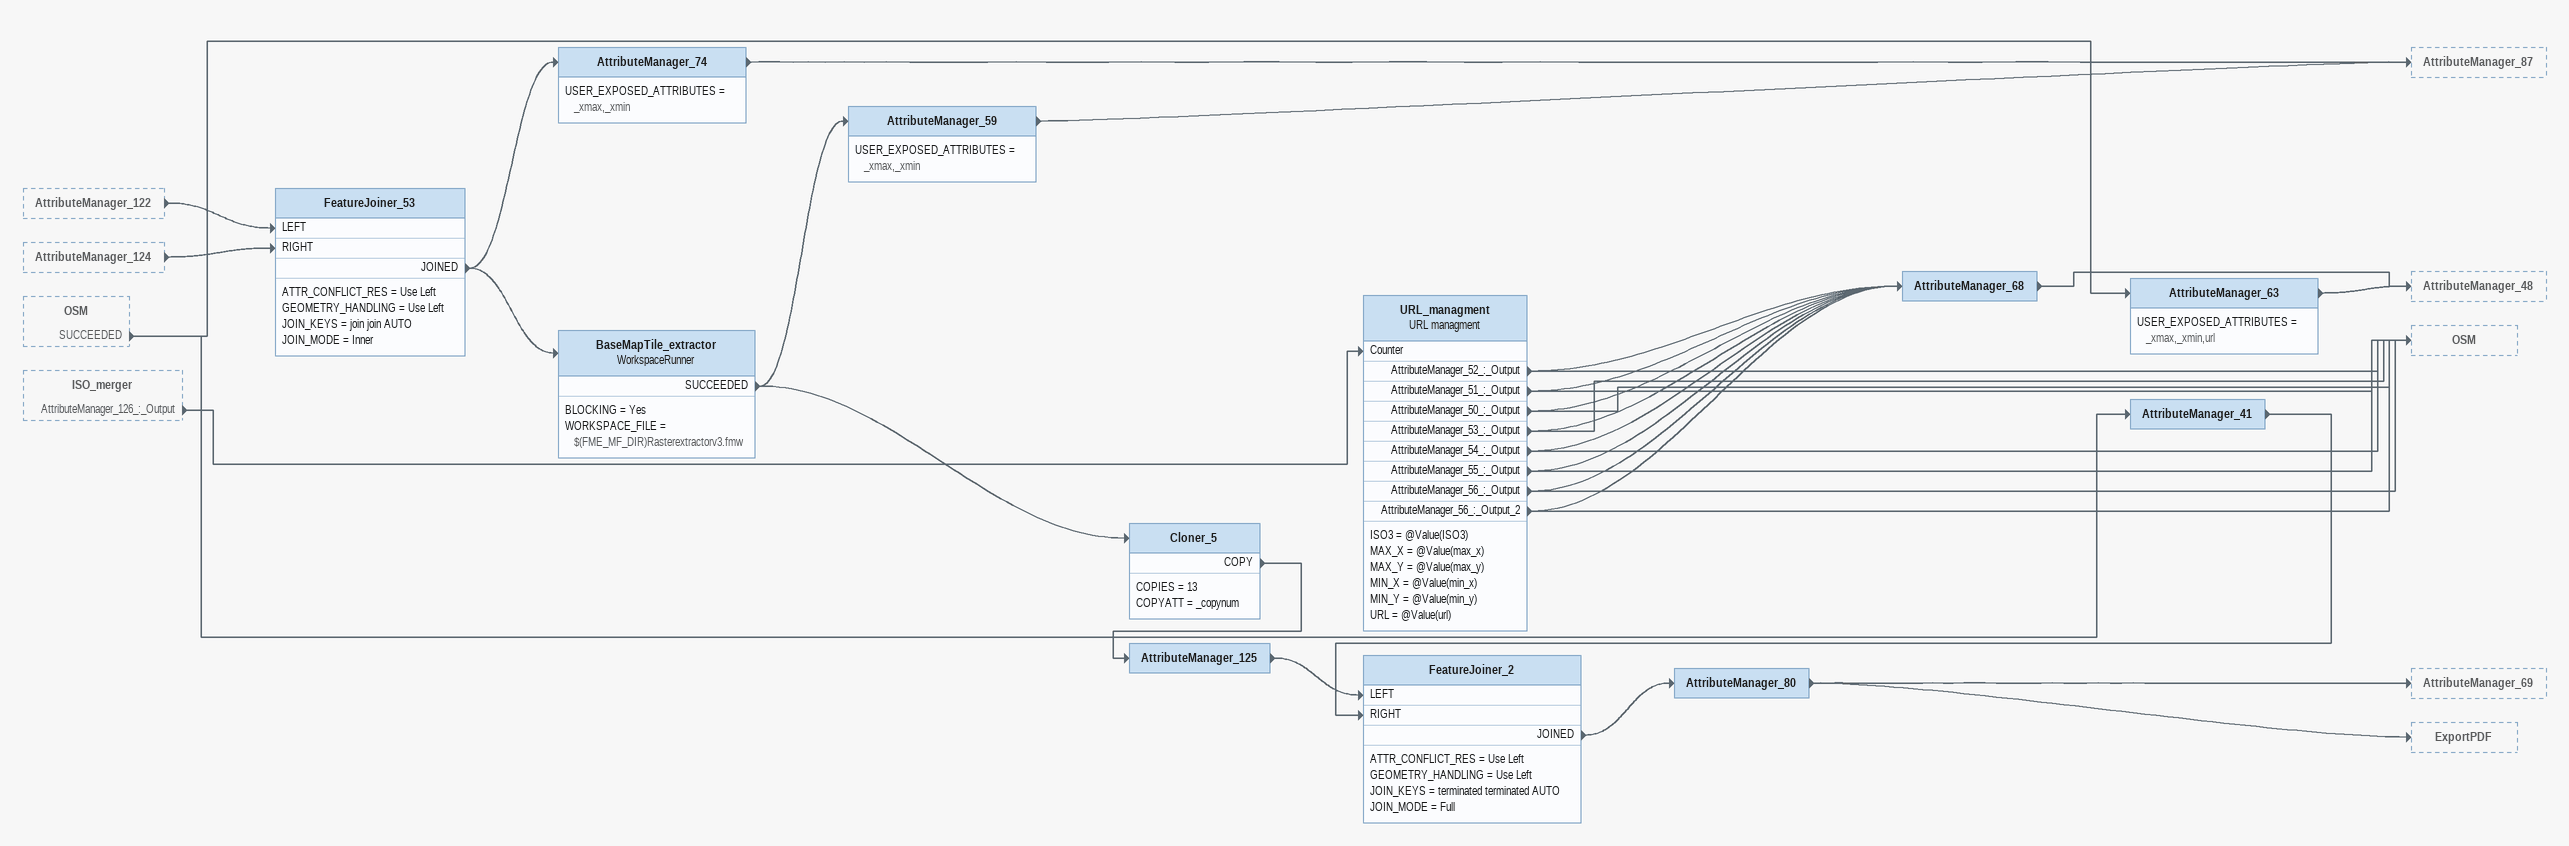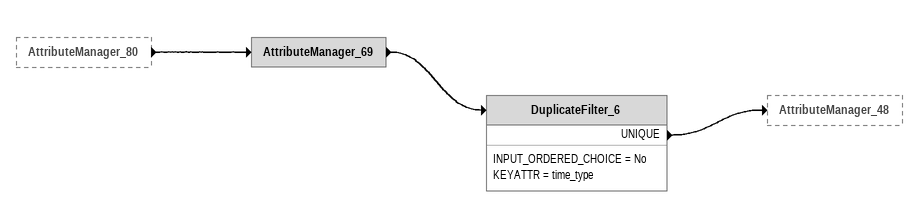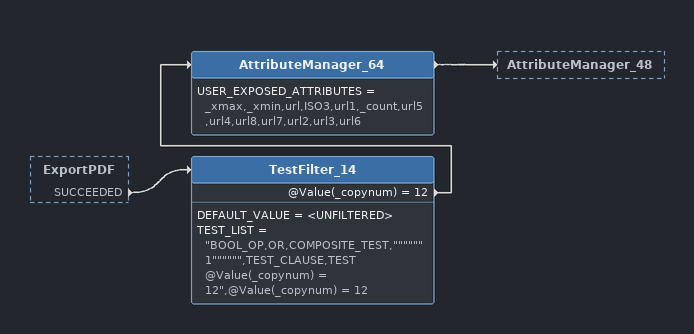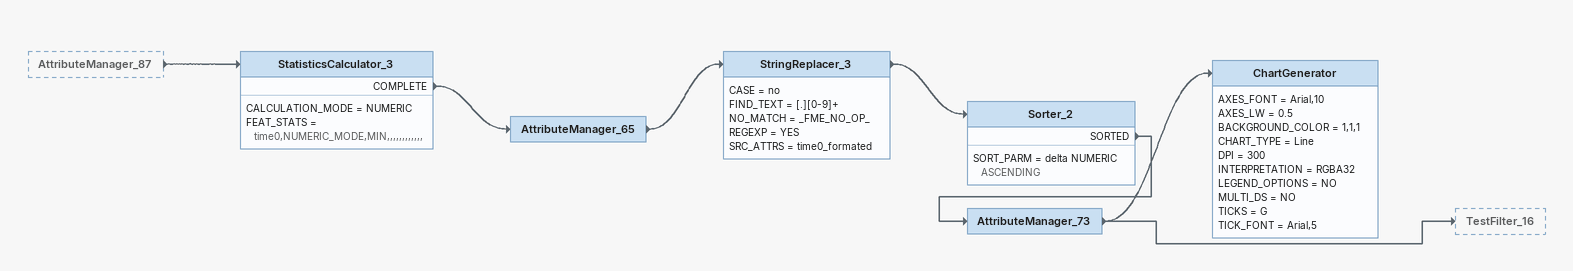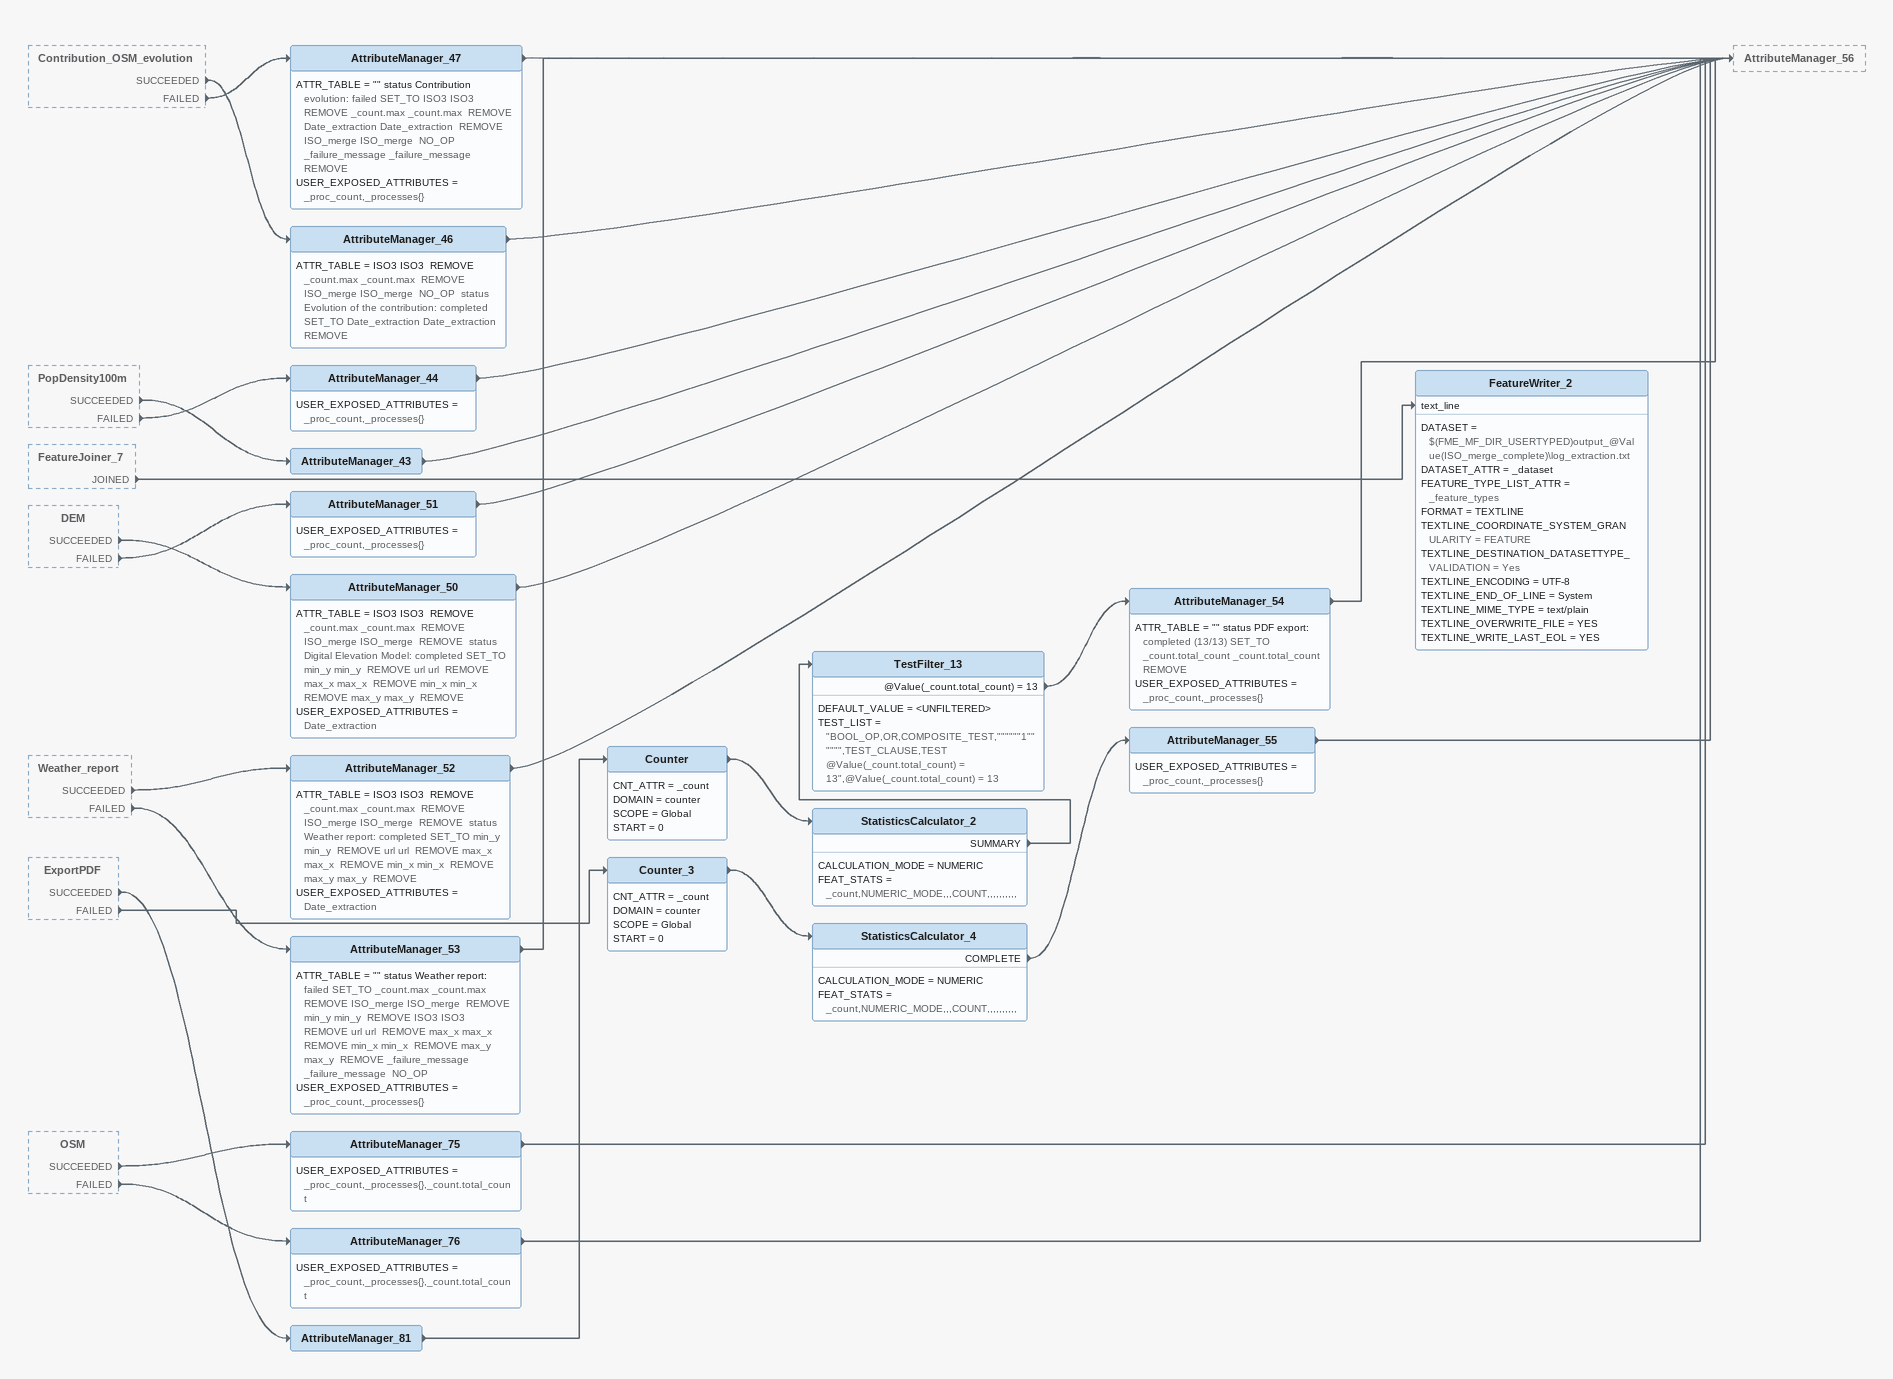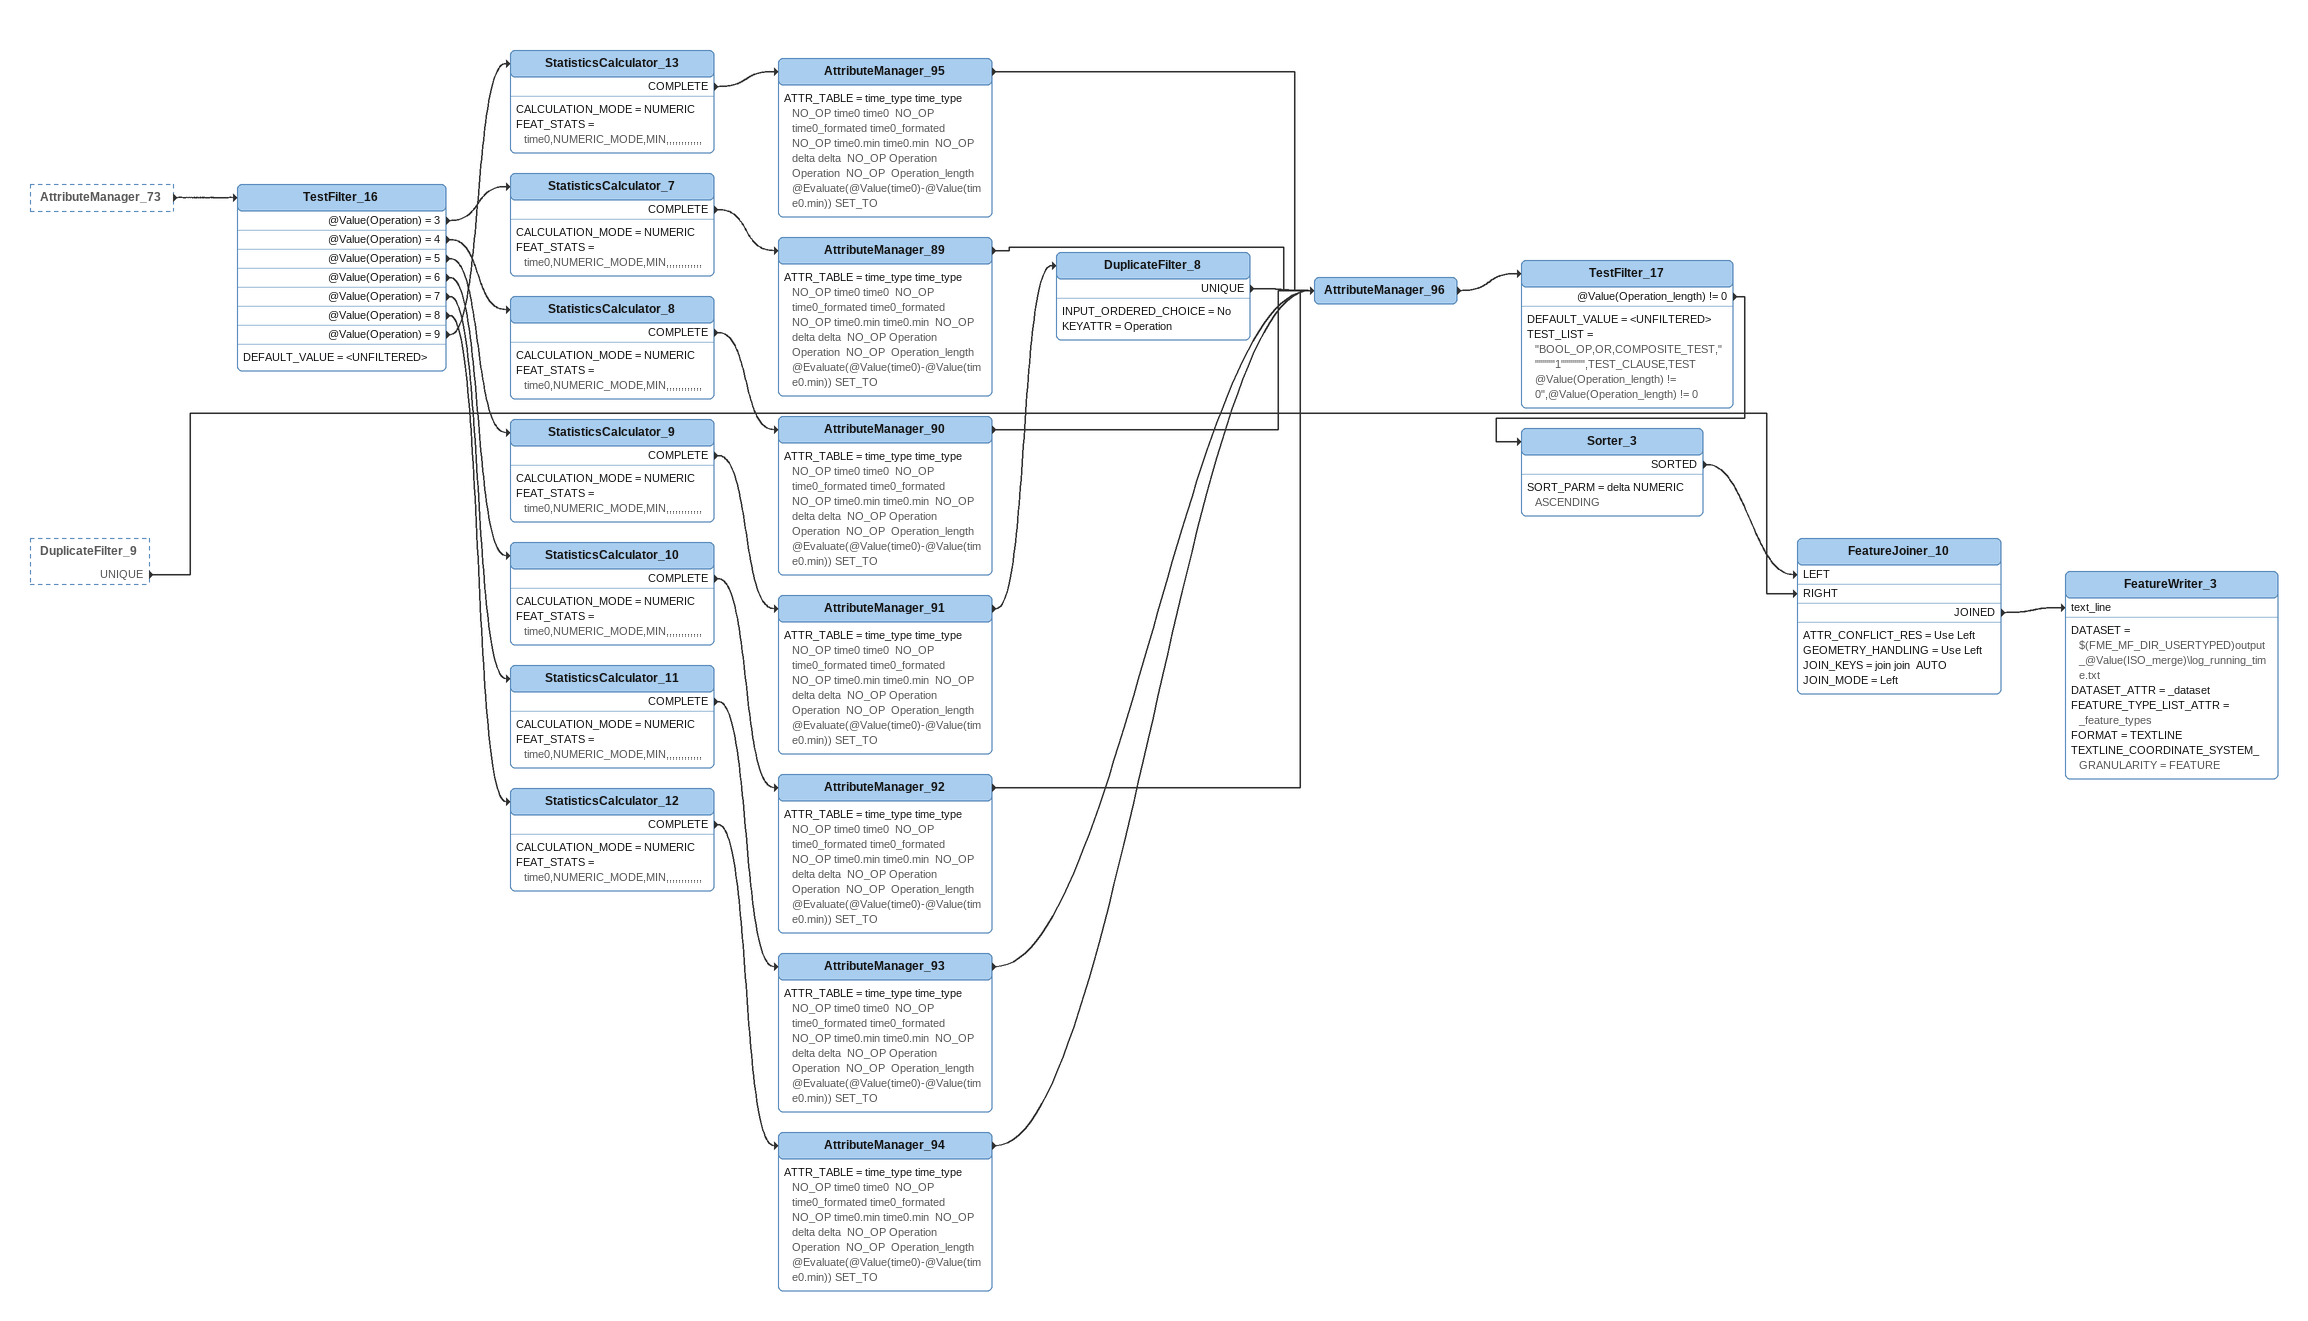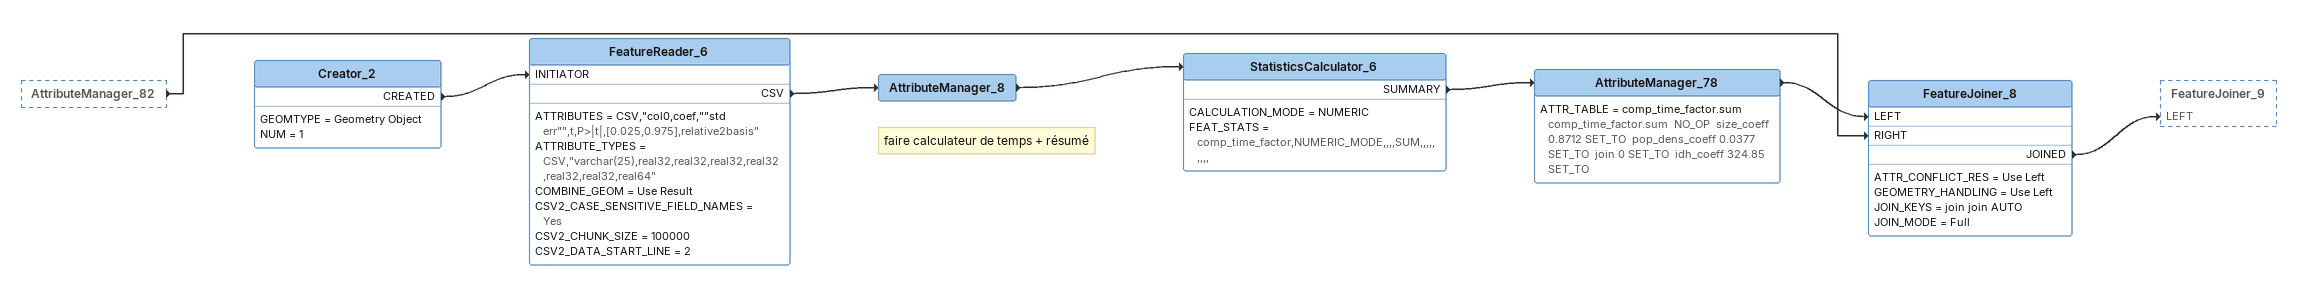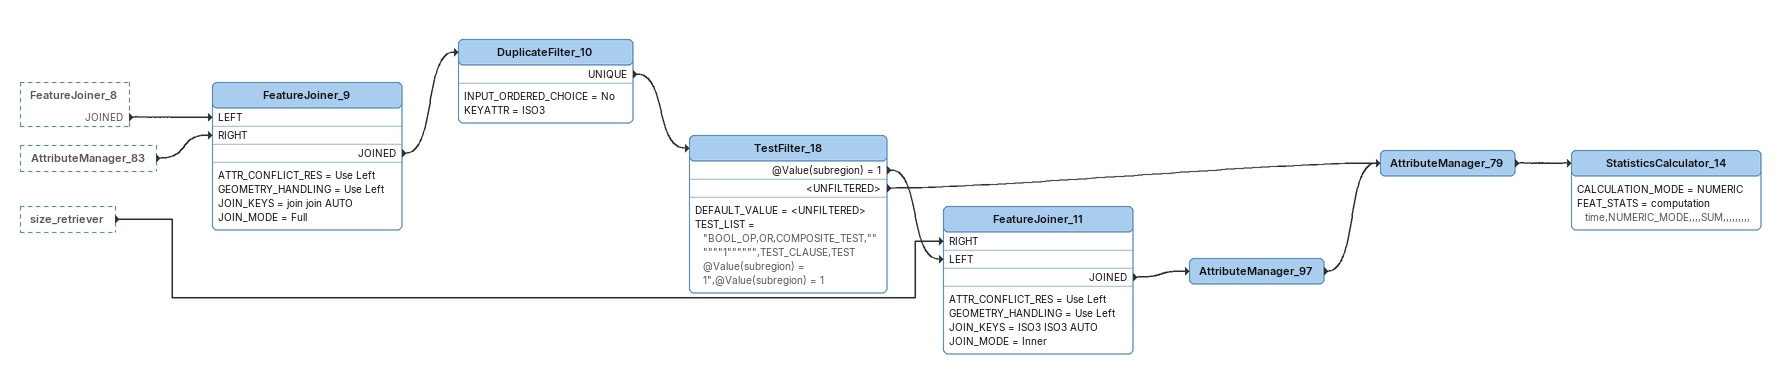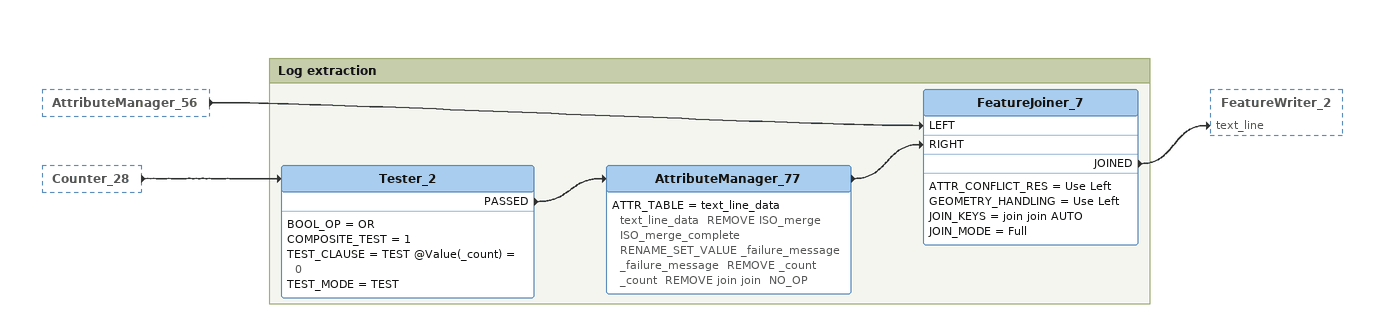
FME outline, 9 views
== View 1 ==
AttributeManager_122 [outside]
    -> FeatureJoiner_53 [LEFT]
AttributeManager_124 [outside]
    -> FeatureJoiner_53 [RIGHT]
OSM [outside]
    SUCCEEDED -> AttributeManager_41
    SUCCEEDED -> AttributeManager_63
ISO_merger [outside]
    AttributeManager_126_:_Output -> URL_managment [Counter]
URL_managment: URL managment
    ISO3 = @Value(ISO3)
    MAX_X = @Value(max_x)
    MAX_Y = @Value(max_y)
    MIN_X = @Value(min_x)
    MIN_Y = @Value(min_y)
    URL = @Value(url)
    AttributeManager_52_:_Output -> AttributeManager_68
    AttributeManager_52_:_Output -> OSM
    AttributeManager_51_:_Output -> AttributeManager_68
    AttributeManager_51_:_Output -> OSM
    AttributeManager_50_:_Output -> AttributeManager_68
    AttributeManager_50_:_Output -> OSM
    AttributeManager_53_:_Output -> AttributeManager_68
    AttributeManager_53_:_Output -> OSM
    AttributeManager_54_:_Output -> AttributeManager_68
    AttributeManager_54_:_Output -> OSM
    AttributeManager_55_:_Output -> AttributeManager_68
    AttributeManager_55_:_Output -> OSM
    AttributeManager_56_:_Output -> AttributeManager_68
    AttributeManager_56_:_Output -> OSM
    AttributeManager_56_:_Output_2 -> AttributeManager_68
    AttributeManager_56_:_Output_2 -> OSM
AttributeManager_68
    -> AttributeManager_48
AttributeManager_63
    USER_EXPOSED_ATTRIBUTES = _xmax,_xmin,url
    -> AttributeManager_48
AttributeManager_41
    -> FeatureJoiner_2 [RIGHT]
FeatureJoiner_53
    ATTR_CONFLICT_RES = Use Left
    GEOMETRY_HANDLING = Use Left
    JOIN_KEYS = join join AUTO
    JOIN_MODE = Inner
    JOINED -> AttributeManager_74
    JOINED -> BaseMapTile_extractor
AttributeManager_74
    USER_EXPOSED_ATTRIBUTES = _xmax,_xmin
    -> AttributeManager_87
BaseMapTile_extractor: WorkspaceRunner
    BLOCKING = Yes
    WORKSPACE_FILE = $(FME_MF_DIR)Rasterextractorv3.fmw
    SUCCEEDED -> Cloner_5
    SUCCEEDED -> AttributeManager_59
AttributeManager_59
    USER_EXPOSED_ATTRIBUTES = _xmax,_xmin
    -> AttributeManager_87
Cloner_5
    COPIES = 13
    COPYATT = _copynum
    COPY -> AttributeManager_125
AttributeManager_125
    -> FeatureJoiner_2 [LEFT]
FeatureJoiner_2
    ATTR_CONFLICT_RES = Use Left
    GEOMETRY_HANDLING = Use Left
    JOIN_KEYS = terminated terminated AUTO
    JOIN_MODE = Full
    JOINED -> AttributeManager_80
AttributeManager_80
    -> AttributeManager_69
    -> ExportPDF

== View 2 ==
AttributeManager_80 [outside]
    -> AttributeManager_69
AttributeManager_69
    -> DuplicateFilter_6
DuplicateFilter_6
    INPUT_ORDERED_CHOICE = No
    KEYATTR = time_type
    UNIQUE -> AttributeManager_48

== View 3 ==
ExportPDF [outside]
    SUCCEEDED -> TestFilter_14
TestFilter_14
    DEFAULT_VALUE = <UNFILTERED>
    TEST_LIST = "BOOL_OP,OR,COMPOSITE_TEST,""""""1"""""",TEST_CLAUSE,TEST @Value(_copynum) = 12",@Value(_copynum) = 12
    @Value(_copynum) = 12 -> AttributeManager_64
AttributeManager_64
    USER_EXPOSED_ATTRIBUTES = _xmax,_xmin,url,ISO3,url1,_count,url5,url4,url8,url7,url2,url3,url6
    -> AttributeManager_48

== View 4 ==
AttributeManager_87 [outside]
    -> StatisticsCalculator_3
StatisticsCalculator_3
    CALCULATION_MODE = NUMERIC
    FEAT_STATS = time0,NUMERIC_MODE,MIN,,,,,,,,,,,,
    COMPLETE -> AttributeManager_65
AttributeManager_65
    -> StringReplacer_3
StringReplacer_3
    CASE = no
    FIND_TEXT = [.][0-9]+
    NO_MATCH = _FME_NO_OP_
    REGEXP = YES
    SRC_ATTRS = time0_formated
    -> Sorter_2
Sorter_2
    SORT_PARM = delta NUMERIC ASCENDING
    SORTED -> AttributeManager_73
AttributeManager_73
    -> ChartGenerator
    -> TestFilter_16
ChartGenerator
    AXES_FONT = Arial,10
    AXES_LW = 0.5
    BACKGROUND_COLOR = 1,1,1
    CHART_TYPE = Line
    DPI = 300
    INTERPRETATION = RGBA32
    LEGEND_OPTIONS = NO
    MULTI_DS = NO
    TICKS = G
    TICK_FONT = Arial,5

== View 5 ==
Contribution_OSM_evolution [outside]
    SUCCEEDED -> AttributeManager_46
    FAILED -> AttributeManager_47
PopDensity100m [outside]
    SUCCEEDED -> AttributeManager_43
    FAILED -> AttributeManager_44
FeatureJoiner_7 [outside]
    JOINED -> FeatureWriter_2 [text_line]
DEM [outside]
    SUCCEEDED -> AttributeManager_50
    FAILED -> AttributeManager_51
Weather_report [outside]
    SUCCEEDED -> AttributeManager_52
    FAILED -> AttributeManager_53
ExportPDF [outside]
    SUCCEEDED -> AttributeManager_81
    FAILED -> Counter_3
OSM [outside]
    SUCCEEDED -> AttributeManager_75
    FAILED -> AttributeManager_76
AttributeManager_47
    ATTR_TABLE = "" status Contribution evolution: failed SET_TO ISO3 ISO3  REMOVE _count.max _count.max  REMOVE Date_extraction Date_extraction  REMOVE ISO_merge ISO_merge  NO_OP _failure_message _failure_message  REMOVE
    USER_EXPOSED_ATTRIBUTES = _proc_count,_processes{}
    -> AttributeManager_56
AttributeManager_46
    ATTR_TABLE = ISO3 ISO3  REMOVE _count.max _count.max  REMOVE ISO_merge ISO_merge  NO_OP  status Evolution of the contribution: completed SET_TO Date_extraction Date_extraction  REMOVE
    -> AttributeManager_56
AttributeManager_44
    USER_EXPOSED_ATTRIBUTES = _proc_count,_processes{}
    -> AttributeManager_56
AttributeManager_43
    -> AttributeManager_56
AttributeManager_51
    USER_EXPOSED_ATTRIBUTES = _proc_count,_processes{}
    -> AttributeManager_56
AttributeManager_50
    ATTR_TABLE = ISO3 ISO3  REMOVE _count.max _count.max  REMOVE ISO_merge ISO_merge  REMOVE  status Digital Elevation Model: completed SET_TO min_y min_y  REMOVE url url  REMOVE max_x max_x  REMOVE min_x min_x  REMOVE max_y max_y  REMOVE
    USER_EXPOSED_ATTRIBUTES = Date_extraction
    -> AttributeManager_56
AttributeManager_52
    ATTR_TABLE = ISO3 ISO3  REMOVE _count.max _count.max  REMOVE ISO_merge ISO_merge  REMOVE  status Weather report: completed SET_TO min_y min_y  REMOVE url url  REMOVE max_x max_x  REMOVE min_x min_x  REMOVE max_y max_y  REMOVE
    USER_EXPOSED_ATTRIBUTES = Date_extraction
    -> AttributeManager_56
AttributeManager_53
    ATTR_TABLE = "" status Weather report: failed SET_TO _count.max _count.max  REMOVE ISO_merge ISO_merge  REMOVE min_y min_y  REMOVE ISO3 ISO3  REMOVE url url  REMOVE max_x max_x  REMOVE min_x min_x  REMOVE max_y max_y  REMOVE _failure_message _failure_message  NO_OP
    USER_EXPOSED_ATTRIBUTES = _proc_count,_processes{}
    -> AttributeManager_56
AttributeManager_75
    USER_EXPOSED_ATTRIBUTES = _proc_count,_processes{},_count.total_count
    -> AttributeManager_56
AttributeManager_76
    USER_EXPOSED_ATTRIBUTES = _proc_count,_processes{},_count.total_count
    -> AttributeManager_56
AttributeManager_81
    -> Counter
Counter
    CNT_ATTR = _count
    DOMAIN = counter
    SCOPE = Global
    START = 0
    -> StatisticsCalculator_2
StatisticsCalculator_2
    CALCULATION_MODE = NUMERIC
    FEAT_STATS = _count,NUMERIC_MODE,,,COUNT,,,,,,,,,,
    SUMMARY -> TestFilter_13
TestFilter_13
    DEFAULT_VALUE = <UNFILTERED>
    TEST_LIST = "BOOL_OP,OR,COMPOSITE_TEST,""""""1"""""",TEST_CLAUSE,TEST @Value(_count.total_count) = 13",@Value(_count.total_count) = 13
    @Value(_count.total_count) = 13 -> AttributeManager_54
AttributeManager_54
    ATTR_TABLE = "" status PDF export: completed (13/13) SET_TO _count.total_count _count.total_count  REMOVE
    USER_EXPOSED_ATTRIBUTES = _proc_count,_processes{}
    -> AttributeManager_56
Counter_3
    CNT_ATTR = _count
    DOMAIN = counter
    SCOPE = Global
    START = 0
    -> StatisticsCalculator_4
StatisticsCalculator_4
    CALCULATION_MODE = NUMERIC
    FEAT_STATS = _count,NUMERIC_MODE,,,COUNT,,,,,,,,,,
    COMPLETE -> AttributeManager_55
AttributeManager_55
    USER_EXPOSED_ATTRIBUTES = _proc_count,_processes{}
    -> AttributeManager_56
FeatureWriter_2
    DATASET = $(FME_MF_DIR_USERTYPED)output_@Value(ISO_merge_complete)\log_extraction.txt
    DATASET_ATTR = _dataset
    FEATURE_TYPE_LIST_ATTR = _feature_types
    FORMAT = TEXTLINE
    TEXTLINE_COORDINATE_SYSTEM_GRANULARITY = FEATURE
    TEXTLINE_DESTINATION_DATASETTYPE_VALIDATION = Yes
    TEXTLINE_ENCODING = UTF-8
    TEXTLINE_END_OF_LINE = System
    TEXTLINE_MIME_TYPE = text/plain
    TEXTLINE_OVERWRITE_FILE = YES
    TEXTLINE_WRITE_LAST_EOL = YES

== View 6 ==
AttributeManager_73 [outside]
    -> TestFilter_16
DuplicateFilter_9 [outside]
    UNIQUE -> FeatureJoiner_10 [RIGHT]
TestFilter_16
    DEFAULT_VALUE = <UNFILTERED>
    @Value(Operation) = 3 -> StatisticsCalculator_7
    @Value(Operation) = 4 -> StatisticsCalculator_8
    @Value(Operation) = 5 -> StatisticsCalculator_9
    @Value(Operation) = 6 -> StatisticsCalculator_10
    @Value(Operation) = 7 -> StatisticsCalculator_11
    @Value(Operation) = 8 -> StatisticsCalculator_12
    @Value(Operation) = 9 -> StatisticsCalculator_13
StatisticsCalculator_13
    CALCULATION_MODE = NUMERIC
    FEAT_STATS = time0,NUMERIC_MODE,MIN,,,,,,,,,,,,
    COMPLETE -> AttributeManager_95
AttributeManager_95
    ATTR_TABLE = time_type time_type  NO_OP time0 time0  NO_OP time0_formated time0_formated  NO_OP time0.min time0.min  NO_OP delta delta  NO_OP Operation Operation  NO_OP  Operation_length @Evaluate(@Value(time0)-@Value(time0.min)) SET_TO
    -> AttributeManager_96
StatisticsCalculator_7
    CALCULATION_MODE = NUMERIC
    FEAT_STATS = time0,NUMERIC_MODE,MIN,,,,,,,,,,,,
    COMPLETE -> AttributeManager_89
AttributeManager_89
    ATTR_TABLE = time_type time_type  NO_OP time0 time0  NO_OP time0_formated time0_formated  NO_OP time0.min time0.min  NO_OP delta delta  NO_OP Operation Operation  NO_OP  Operation_length @Evaluate(@Value(time0)-@Value(time0.min)) SET_TO
    -> AttributeManager_96
StatisticsCalculator_8
    CALCULATION_MODE = NUMERIC
    FEAT_STATS = time0,NUMERIC_MODE,MIN,,,,,,,,,,,,
    COMPLETE -> AttributeManager_90
AttributeManager_90
    ATTR_TABLE = time_type time_type  NO_OP time0 time0  NO_OP time0_formated time0_formated  NO_OP time0.min time0.min  NO_OP delta delta  NO_OP Operation Operation  NO_OP  Operation_length @Evaluate(@Value(time0)-@Value(time0.min)) SET_TO
    -> AttributeManager_96
StatisticsCalculator_9
    CALCULATION_MODE = NUMERIC
    FEAT_STATS = time0,NUMERIC_MODE,MIN,,,,,,,,,,,,
    COMPLETE -> AttributeManager_91
AttributeManager_91
    ATTR_TABLE = time_type time_type  NO_OP time0 time0  NO_OP time0_formated time0_formated  NO_OP time0.min time0.min  NO_OP delta delta  NO_OP Operation Operation  NO_OP  Operation_length @Evaluate(@Value(time0)-@Value(time0.min)) SET_TO
    -> DuplicateFilter_8
DuplicateFilter_8
    INPUT_ORDERED_CHOICE = No
    KEYATTR = Operation
    UNIQUE -> AttributeManager_96
StatisticsCalculator_10
    CALCULATION_MODE = NUMERIC
    FEAT_STATS = time0,NUMERIC_MODE,MIN,,,,,,,,,,,,
    COMPLETE -> AttributeManager_92
AttributeManager_92
    ATTR_TABLE = time_type time_type  NO_OP time0 time0  NO_OP time0_formated time0_formated  NO_OP time0.min time0.min  NO_OP delta delta  NO_OP Operation Operation  NO_OP  Operation_length @Evaluate(@Value(time0)-@Value(time0.min)) SET_TO
    -> AttributeManager_96
StatisticsCalculator_11
    CALCULATION_MODE = NUMERIC
    FEAT_STATS = time0,NUMERIC_MODE,MIN,,,,,,,,,,,,
    COMPLETE -> AttributeManager_93
AttributeManager_93
    ATTR_TABLE = time_type time_type  NO_OP time0 time0  NO_OP time0_formated time0_formated  NO_OP time0.min time0.min  NO_OP delta delta  NO_OP Operation Operation  NO_OP  Operation_length @Evaluate(@Value(time0)-@Value(time0.min)) SET_TO
    -> AttributeManager_96
StatisticsCalculator_12
    CALCULATION_MODE = NUMERIC
    FEAT_STATS = time0,NUMERIC_MODE,MIN,,,,,,,,,,,,
    COMPLETE -> AttributeManager_94
AttributeManager_94
    ATTR_TABLE = time_type time_type  NO_OP time0 time0  NO_OP time0_formated time0_formated  NO_OP time0.min time0.min  NO_OP delta delta  NO_OP Operation Operation  NO_OP  Operation_length @Evaluate(@Value(time0)-@Value(time0.min)) SET_TO
    -> AttributeManager_96
AttributeManager_96
    -> TestFilter_17
TestFilter_17
    DEFAULT_VALUE = <UNFILTERED>
    TEST_LIST = "BOOL_OP,OR,COMPOSITE_TEST,""""""1"""""",TEST_CLAUSE,TEST @Value(Operation_length) != 0",@Value(Operation_length) != 0
    @Value(Operation_length) != 0 -> Sorter_3
Sorter_3
    SORT_PARM = delta NUMERIC ASCENDING
    SORTED -> FeatureJoiner_10 [LEFT]
FeatureJoiner_10
    ATTR_CONFLICT_RES = Use Left
    GEOMETRY_HANDLING = Use Left
    JOIN_KEYS = join join  AUTO
    JOIN_MODE = Left
    JOINED -> FeatureWriter_3 [text_line]
FeatureWriter_3
    DATASET = $(FME_MF_DIR_USERTYPED)output_@Value(ISO_merge)\log_running_time.txt
    DATASET_ATTR = _dataset
    FEATURE_TYPE_LIST_ATTR = _feature_types
    FORMAT = TEXTLINE
    TEXTLINE_COORDINATE_SYSTEM_GRANULARITY = FEATURE

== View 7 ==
AttributeManager_82 [outside]
    -> FeatureJoiner_8 [RIGHT]
Creator_2
    GEOMTYPE = Geometry Object
    NUM = 1
    CREATED -> FeatureReader_6 [INITIATOR]
FeatureReader_6
    ATTRIBUTES = CSV,"col0,coef,""std err"",t,P>|t|,[0.025,0.975],relative2basis"
    ATTRIBUTE_TYPES = CSV,"varchar(25),real32,real32,real32,real32,real32,real32,real64"
    COMBINE_GEOM = Use Result
    CSV2_CASE_SENSITIVE_FIELD_NAMES = Yes
    CSV2_CHUNK_SIZE = 100000
    CSV2_DATA_START_LINE = 2
    CSV -> AttributeManager_8
Note: faire calculateur de temps + résumé
AttributeManager_8
    -> StatisticsCalculator_6
StatisticsCalculator_6
    CALCULATION_MODE = NUMERIC
    FEAT_STATS = comp_time_factor,NUMERIC_MODE,,,,SUM,,,,,,,,,
    SUMMARY -> AttributeManager_78
AttributeManager_78
    ATTR_TABLE = comp_time_factor.sum comp_time_factor.sum  NO_OP  size_coeff 0.8712 SET_TO  pop_dens_coeff 0.0377 SET_TO  join 0 SET_TO  idh_coeff 324.85 SET_TO
    -> FeatureJoiner_8 [LEFT]
FeatureJoiner_8
    ATTR_CONFLICT_RES = Use Left
    GEOMETRY_HANDLING = Use Left
    JOIN_KEYS = join join AUTO
    JOIN_MODE = Full
    JOINED -> FeatureJoiner_9 [LEFT]

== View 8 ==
FeatureJoiner_8 [outside]
    JOINED -> FeatureJoiner_9 [LEFT]
AttributeManager_83 [outside]
    -> FeatureJoiner_9 [RIGHT]
size_retriever [outside]
    -> FeatureJoiner_11 [RIGHT]
FeatureJoiner_9
    ATTR_CONFLICT_RES = Use Left
    GEOMETRY_HANDLING = Use Left
    JOIN_KEYS = join join AUTO
    JOIN_MODE = Full
    JOINED -> DuplicateFilter_10
DuplicateFilter_10
    INPUT_ORDERED_CHOICE = No
    KEYATTR = ISO3
    UNIQUE -> TestFilter_18
TestFilter_18
    DEFAULT_VALUE = <UNFILTERED>
    TEST_LIST = "BOOL_OP,OR,COMPOSITE_TEST,""""""1"""""",TEST_CLAUSE,TEST @Value(subregion) = 1",@Value(subregion) = 1
    @Value(subregion) = 1 -> FeatureJoiner_11 [LEFT]
    <UNFILTERED> -> AttributeManager_79
FeatureJoiner_11
    ATTR_CONFLICT_RES = Use Left
    GEOMETRY_HANDLING = Use Left
    JOIN_KEYS = ISO3 ISO3 AUTO
    JOIN_MODE = Inner
    JOINED -> AttributeManager_97
AttributeManager_97
    -> AttributeManager_79
AttributeManager_79
    -> StatisticsCalculator_14
StatisticsCalculator_14
    CALCULATION_MODE = NUMERIC
    FEAT_STATS = computation time,NUMERIC_MODE,,,,SUM,,,,,,,,,

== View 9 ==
AttributeManager_56 [outside]
    -> FeatureJoiner_7 [LEFT]
Counter_28 [outside]
    -> Tester_2

Bookmark: Log extraction
Tester_2
    BOOL_OP = OR
    COMPOSITE_TEST = 1
    TEST_CLAUSE = TEST @Value(_count) = 0
    TEST_MODE = TEST
    PASSED -> AttributeManager_77
AttributeManager_77
    ATTR_TABLE = text_line_data text_line_data  REMOVE ISO_merge ISO_merge_complete  RENAME_SET_VALUE _failure_message _failure_message  REMOVE _count _count  REMOVE join join  NO_OP
    -> FeatureJoiner_7 [RIGHT]
FeatureJoiner_7
    ATTR_CONFLICT_RES = Use Left
    GEOMETRY_HANDLING = Use Left
    JOIN_KEYS = join join AUTO
    JOIN_MODE = Full
    JOINED -> FeatureWriter_2 [text_line]
